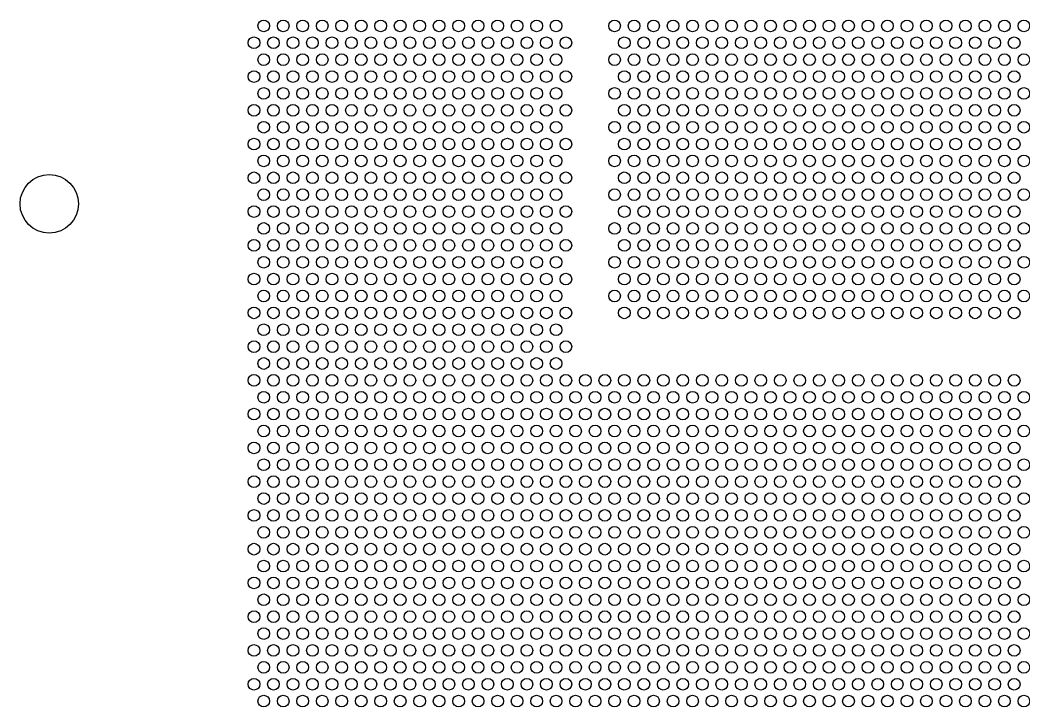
# Model space of a CAD drawing. Header units: inches. Extents: x 37 to 140, y 32 to 103.
# Drawn here: x 36.8 to 88.3, y 31.6 to 66.9 of the extents above; entities that cross this region are included whole.
import ezdxf

# ---------------------------------------------------------------- set-up
doc = ezdxf.new("R2010")
doc.units = ezdxf.units.IN
doc.header["$MEASUREMENT"] = 0

msp = doc.modelspace()

# ---------------------------------------------------------------- linework, layer by layer
for centre, radius in [((49.322, 66.573), 0.3), ((50.322, 66.573), 0.3), ((51.322, 66.573), 0.3), ((52.322, 66.573), 0.3), ((53.322, 66.573), 0.3), ((54.322, 66.573), 0.3), ((55.322, 66.573), 0.3), ((56.322, 66.573), 0.3), ((57.322, 66.573), 0.3), ((58.322, 66.573), 0.3), ((59.322, 66.573), 0.3), ((60.322, 66.573), 0.3), ((61.322, 66.573), 0.3), ((62.322, 66.573), 0.3), ((63.322, 66.573), 0.3), ((64.322, 66.573), 0.3), ((67.322, 66.573), 0.3), ((68.322, 66.573), 0.3), ((69.322, 66.573), 0.3), ((70.322, 66.573), 0.3), ((71.322, 66.573), 0.3), ((72.322, 66.573), 0.3), ((73.322, 66.573), 0.3), ((74.322, 66.573), 0.3), ((75.322, 66.573), 0.3), ((76.322, 66.573), 0.3), ((77.322, 66.573), 0.3), ((78.322, 66.573), 0.3), ((79.322, 66.573), 0.3), ((80.322, 66.573), 0.3), ((81.322, 66.573), 0.3), ((82.322, 66.573), 0.3), ((83.322, 66.573), 0.3), ((84.322, 66.573), 0.3), ((85.322, 66.573), 0.3), ((86.322, 66.573), 0.3), ((87.322, 66.573), 0.3), ((88.322, 66.573), 0.3), ((48.822, 65.707), 0.3), ((49.822, 65.707), 0.3), ((50.822, 65.707), 0.3), ((51.822, 65.707), 0.3), ((52.822, 65.707), 0.3), ((53.822, 65.707), 0.3), ((54.822, 65.707), 0.3), ((55.822, 65.707), 0.3), ((56.822, 65.707), 0.3), ((57.822, 65.707), 0.3), ((58.822, 65.707), 0.3), ((59.822, 65.707), 0.3), ((60.822, 65.707), 0.3), ((61.822, 65.707), 0.3), ((62.822, 65.707), 0.3), ((63.822, 65.707), 0.3), ((64.822, 65.707), 0.3), ((67.822, 65.707), 0.3), ((68.822, 65.707), 0.3), ((69.822, 65.707), 0.3), ((70.822, 65.707), 0.3), ((71.822, 65.707), 0.3), ((72.822, 65.707), 0.3), ((73.822, 65.707), 0.3), ((74.822, 65.707), 0.3), ((75.822, 65.707), 0.3), ((76.822, 65.707), 0.3), ((77.822, 65.707), 0.3), ((78.822, 65.707), 0.3), ((79.822, 65.707), 0.3), ((80.822, 65.707), 0.3), ((81.822, 65.707), 0.3), ((82.822, 65.707), 0.3), ((83.822, 65.707), 0.3), ((84.822, 65.707), 0.3), ((85.822, 65.707), 0.3), ((86.822, 65.707), 0.3), ((87.822, 65.707), 0.3), ((49.322, 64.84), 0.3), ((50.322, 64.84), 0.3), ((51.322, 64.84), 0.3), ((52.322, 64.84), 0.3), ((53.322, 64.84), 0.3), ((54.322, 64.84), 0.3), ((55.322, 64.84), 0.3), ((56.322, 64.84), 0.3), ((57.322, 64.84), 0.3), ((58.322, 64.84), 0.3), ((59.322, 64.84), 0.3), ((60.322, 64.84), 0.3), ((61.322, 64.84), 0.3), ((62.322, 64.84), 0.3), ((63.322, 64.84), 0.3), ((64.322, 64.84), 0.3), ((67.322, 64.84), 0.3), ((68.322, 64.84), 0.3), ((69.322, 64.84), 0.3), ((70.322, 64.84), 0.3), ((71.322, 64.84), 0.3), ((72.322, 64.84), 0.3), ((73.322, 64.84), 0.3), ((74.322, 64.84), 0.3), ((75.322, 64.84), 0.3), ((76.322, 64.84), 0.3), ((77.322, 64.84), 0.3), ((78.322, 64.84), 0.3), ((79.322, 64.84), 0.3), ((80.322, 64.84), 0.3), ((81.322, 64.84), 0.3), ((82.322, 64.84), 0.3), ((83.322, 64.84), 0.3), ((84.322, 64.84), 0.3), ((85.322, 64.84), 0.3), ((86.322, 64.84), 0.3), ((87.322, 64.84), 0.3), ((88.322, 64.84), 0.3), ((48.822, 63.974), 0.3), ((49.822, 63.974), 0.3), ((50.822, 63.974), 0.3), ((51.822, 63.974), 0.3), ((52.822, 63.974), 0.3), ((53.822, 63.974), 0.3), ((54.822, 63.974), 0.3), ((55.822, 63.974), 0.3), ((56.822, 63.974), 0.3), ((57.822, 63.974), 0.3), ((58.822, 63.974), 0.3), ((59.822, 63.974), 0.3), ((60.822, 63.974), 0.3), ((61.822, 63.974), 0.3), ((62.822, 63.974), 0.3), ((63.822, 63.974), 0.3), ((64.822, 63.974), 0.3), ((67.822, 63.974), 0.3), ((68.822, 63.974), 0.3), ((69.822, 63.974), 0.3), ((70.822, 63.974), 0.3), ((71.822, 63.974), 0.3), ((72.822, 63.974), 0.3), ((73.822, 63.974), 0.3), ((74.822, 63.974), 0.3), ((75.822, 63.974), 0.3), ((76.822, 63.974), 0.3), ((77.822, 63.974), 0.3), ((78.822, 63.974), 0.3), ((79.822, 63.974), 0.3), ((80.822, 63.974), 0.3), ((81.822, 63.974), 0.3), ((82.822, 63.974), 0.3), ((83.822, 63.974), 0.3), ((84.822, 63.974), 0.3), ((85.822, 63.974), 0.3), ((86.822, 63.974), 0.3), ((87.822, 63.974), 0.3), ((49.322, 63.107), 0.3), ((50.322, 63.107), 0.3), ((51.322, 63.107), 0.3), ((52.322, 63.107), 0.3), ((53.322, 63.107), 0.3), ((54.322, 63.107), 0.3), ((55.322, 63.107), 0.3), ((56.322, 63.107), 0.3), ((57.322, 63.107), 0.3), ((58.322, 63.107), 0.3), ((59.322, 63.107), 0.3), ((60.322, 63.107), 0.3), ((61.322, 63.107), 0.3), ((62.322, 63.107), 0.3), ((63.322, 63.107), 0.3), ((64.322, 63.107), 0.3), ((67.322, 63.107), 0.3), ((68.322, 63.107), 0.3), ((69.322, 63.107), 0.3), ((70.322, 63.107), 0.3), ((71.322, 63.107), 0.3), ((72.322, 63.107), 0.3), ((73.322, 63.107), 0.3), ((74.322, 63.107), 0.3), ((75.322, 63.107), 0.3), ((76.322, 63.107), 0.3), ((77.322, 63.107), 0.3), ((78.322, 63.107), 0.3), ((79.322, 63.107), 0.3), ((80.322, 63.107), 0.3), ((81.322, 63.107), 0.3), ((82.322, 63.107), 0.3), ((83.322, 63.107), 0.3), ((84.322, 63.107), 0.3), ((85.322, 63.107), 0.3), ((86.322, 63.107), 0.3), ((87.322, 63.107), 0.3), ((88.322, 63.107), 0.3), ((48.822, 62.24), 0.3), ((49.822, 62.24), 0.3), ((50.822, 62.24), 0.3), ((51.822, 62.24), 0.3), ((52.822, 62.24), 0.3), ((53.822, 62.24), 0.3), ((54.822, 62.24), 0.3), ((55.822, 62.24), 0.3), ((56.822, 62.24), 0.3), ((57.822, 62.24), 0.3), ((58.822, 62.24), 0.3), ((59.822, 62.24), 0.3), ((60.822, 62.24), 0.3), ((61.822, 62.24), 0.3), ((62.822, 62.24), 0.3), ((63.822, 62.24), 0.3), ((64.822, 62.24), 0.3), ((67.822, 62.24), 0.3), ((68.822, 62.24), 0.3), ((69.822, 62.24), 0.3), ((70.822, 62.24), 0.3), ((71.822, 62.24), 0.3), ((72.822, 62.24), 0.3), ((73.822, 62.24), 0.3), ((74.822, 62.24), 0.3), ((75.822, 62.24), 0.3), ((76.822, 62.24), 0.3), ((77.822, 62.24), 0.3), ((78.822, 62.24), 0.3), ((79.822, 62.24), 0.3), ((80.822, 62.24), 0.3), ((81.822, 62.24), 0.3), ((82.822, 62.24), 0.3), ((83.822, 62.24), 0.3), ((84.822, 62.24), 0.3), ((85.822, 62.24), 0.3), ((86.822, 62.24), 0.3), ((87.822, 62.24), 0.3), ((49.322, 61.374), 0.3), ((50.322, 61.374), 0.3), ((51.322, 61.374), 0.3), ((52.322, 61.374), 0.3), ((53.322, 61.374), 0.3), ((54.322, 61.374), 0.3), ((55.322, 61.374), 0.3), ((56.322, 61.374), 0.3), ((57.322, 61.374), 0.3), ((58.322, 61.374), 0.3), ((59.322, 61.374), 0.3), ((60.322, 61.374), 0.3), ((61.322, 61.374), 0.3), ((62.322, 61.374), 0.3), ((63.322, 61.374), 0.3), ((64.322, 61.374), 0.3), ((67.322, 61.374), 0.3), ((68.322, 61.374), 0.3), ((69.322, 61.374), 0.3), ((70.322, 61.374), 0.3), ((71.322, 61.374), 0.3), ((72.322, 61.374), 0.3), ((73.322, 61.374), 0.3), ((74.322, 61.374), 0.3), ((75.322, 61.374), 0.3), ((76.322, 61.374), 0.3), ((77.322, 61.374), 0.3), ((78.322, 61.374), 0.3), ((79.322, 61.374), 0.3), ((80.322, 61.374), 0.3), ((81.322, 61.374), 0.3), ((82.322, 61.374), 0.3), ((83.322, 61.374), 0.3), ((84.322, 61.374), 0.3), ((85.322, 61.374), 0.3), ((86.322, 61.374), 0.3), ((87.322, 61.374), 0.3), ((88.322, 61.374), 0.3), ((48.822, 60.507), 0.3), ((49.822, 60.507), 0.3), ((50.822, 60.507), 0.3), ((51.822, 60.507), 0.3), ((52.822, 60.507), 0.3), ((53.822, 60.507), 0.3), ((54.822, 60.507), 0.3), ((55.822, 60.507), 0.3), ((56.822, 60.507), 0.3), ((57.822, 60.507), 0.3), ((58.822, 60.507), 0.3), ((59.822, 60.507), 0.3), ((60.822, 60.507), 0.3), ((61.822, 60.507), 0.3), ((62.822, 60.507), 0.3), ((63.822, 60.507), 0.3), ((64.822, 60.507), 0.3), ((67.822, 60.507), 0.3), ((68.822, 60.507), 0.3), ((69.822, 60.507), 0.3), ((70.822, 60.507), 0.3), ((71.822, 60.507), 0.3), ((72.822, 60.507), 0.3), ((73.822, 60.507), 0.3), ((74.822, 60.507), 0.3), ((75.822, 60.507), 0.3), ((76.822, 60.507), 0.3), ((77.822, 60.507), 0.3), ((78.822, 60.507), 0.3), ((79.822, 60.507), 0.3), ((80.822, 60.507), 0.3), ((81.822, 60.507), 0.3), ((82.822, 60.507), 0.3), ((83.822, 60.507), 0.3), ((84.822, 60.507), 0.3), ((85.822, 60.507), 0.3), ((86.822, 60.507), 0.3), ((87.822, 60.507), 0.3), ((49.322, 59.641), 0.3), ((50.322, 59.641), 0.3), ((51.322, 59.641), 0.3), ((52.322, 59.641), 0.3), ((53.322, 59.641), 0.3), ((54.322, 59.641), 0.3), ((55.322, 59.641), 0.3), ((56.322, 59.641), 0.3), ((57.322, 59.641), 0.3), ((58.322, 59.641), 0.3), ((59.322, 59.641), 0.3), ((60.322, 59.641), 0.3), ((61.322, 59.641), 0.3), ((62.322, 59.641), 0.3), ((63.322, 59.641), 0.3), ((64.322, 59.641), 0.3), ((67.322, 59.641), 0.3), ((68.322, 59.641), 0.3), ((69.322, 59.641), 0.3), ((70.322, 59.641), 0.3), ((71.322, 59.641), 0.3), ((72.322, 59.641), 0.3), ((73.322, 59.641), 0.3), ((74.322, 59.641), 0.3), ((75.322, 59.641), 0.3), ((76.322, 59.641), 0.3), ((77.322, 59.641), 0.3), ((78.322, 59.641), 0.3), ((79.322, 59.641), 0.3), ((80.322, 59.641), 0.3), ((81.322, 59.641), 0.3), ((82.322, 59.641), 0.3), ((83.322, 59.641), 0.3), ((84.322, 59.641), 0.3), ((85.322, 59.641), 0.3), ((86.322, 59.641), 0.3), ((87.322, 59.641), 0.3), ((88.322, 59.641), 0.3), ((38.322, 57.44), 1.5), ((48.822, 58.774), 0.3), ((49.822, 58.774), 0.3), ((50.822, 58.774), 0.3), ((51.822, 58.774), 0.3), ((52.822, 58.774), 0.3), ((53.822, 58.774), 0.3), ((54.822, 58.774), 0.3), ((55.822, 58.774), 0.3), ((56.822, 58.774), 0.3), ((57.822, 58.774), 0.3), ((58.822, 58.774), 0.3), ((59.822, 58.774), 0.3), ((60.822, 58.774), 0.3), ((61.822, 58.774), 0.3), ((62.822, 58.774), 0.3), ((63.822, 58.774), 0.3), ((64.822, 58.774), 0.3), ((67.822, 58.774), 0.3), ((68.822, 58.774), 0.3), ((69.822, 58.774), 0.3), ((70.822, 58.774), 0.3), ((71.822, 58.774), 0.3), ((72.822, 58.774), 0.3), ((73.822, 58.774), 0.3), ((74.822, 58.774), 0.3), ((75.822, 58.774), 0.3), ((76.822, 58.774), 0.3), ((77.822, 58.774), 0.3), ((78.822, 58.774), 0.3), ((79.822, 58.774), 0.3), ((80.822, 58.774), 0.3), ((81.822, 58.774), 0.3), ((82.822, 58.774), 0.3), ((83.822, 58.774), 0.3), ((84.822, 58.774), 0.3), ((85.822, 58.774), 0.3), ((86.822, 58.774), 0.3), ((87.822, 58.774), 0.3), ((49.322, 57.907), 0.3), ((50.322, 57.907), 0.3), ((51.322, 57.907), 0.3), ((52.322, 57.907), 0.3), ((53.322, 57.907), 0.3), ((54.322, 57.907), 0.3), ((55.322, 57.907), 0.3), ((56.322, 57.907), 0.3), ((57.322, 57.907), 0.3), ((58.322, 57.907), 0.3), ((59.322, 57.907), 0.3), ((60.322, 57.907), 0.3), ((61.322, 57.907), 0.3), ((62.322, 57.907), 0.3), ((63.322, 57.907), 0.3), ((64.322, 57.907), 0.3), ((67.322, 57.907), 0.3), ((68.322, 57.907), 0.3), ((69.322, 57.907), 0.3), ((70.322, 57.907), 0.3), ((71.322, 57.907), 0.3), ((72.322, 57.907), 0.3), ((73.322, 57.907), 0.3), ((74.322, 57.907), 0.3), ((75.322, 57.907), 0.3), ((76.322, 57.907), 0.3), ((77.322, 57.907), 0.3), ((78.322, 57.907), 0.3), ((79.322, 57.907), 0.3), ((80.322, 57.907), 0.3), ((81.322, 57.907), 0.3), ((82.322, 57.907), 0.3), ((83.322, 57.907), 0.3), ((84.322, 57.907), 0.3), ((85.322, 57.907), 0.3), ((86.322, 57.907), 0.3), ((87.322, 57.907), 0.3), ((88.322, 57.907), 0.3), ((48.822, 57.041), 0.3), ((49.822, 57.041), 0.3), ((50.822, 57.041), 0.3), ((51.822, 57.041), 0.3), ((52.822, 57.041), 0.3), ((53.822, 57.041), 0.3), ((54.822, 57.041), 0.3), ((55.822, 57.041), 0.3), ((56.822, 57.041), 0.3), ((57.822, 57.041), 0.3), ((58.822, 57.041), 0.3), ((59.822, 57.041), 0.3), ((60.822, 57.041), 0.3), ((61.822, 57.041), 0.3), ((62.822, 57.041), 0.3), ((63.822, 57.041), 0.3), ((64.822, 57.041), 0.3), ((67.822, 57.041), 0.3), ((68.822, 57.041), 0.3), ((69.822, 57.041), 0.3), ((70.822, 57.041), 0.3), ((71.822, 57.041), 0.3), ((72.822, 57.041), 0.3), ((73.822, 57.041), 0.3), ((74.822, 57.041), 0.3), ((75.822, 57.041), 0.3), ((76.822, 57.041), 0.3), ((77.822, 57.041), 0.3), ((78.822, 57.041), 0.3), ((79.822, 57.041), 0.3), ((80.822, 57.041), 0.3), ((81.822, 57.041), 0.3), ((82.822, 57.041), 0.3), ((83.822, 57.041), 0.3), ((84.822, 57.041), 0.3), ((85.822, 57.041), 0.3), ((86.822, 57.041), 0.3), ((87.822, 57.041), 0.3), ((49.322, 56.174), 0.3), ((50.322, 56.174), 0.3), ((51.322, 56.174), 0.3), ((52.322, 56.174), 0.3), ((53.322, 56.174), 0.3), ((54.322, 56.174), 0.3), ((55.322, 56.174), 0.3), ((56.322, 56.174), 0.3), ((57.322, 56.174), 0.3), ((58.322, 56.174), 0.3), ((59.322, 56.174), 0.3), ((60.322, 56.174), 0.3), ((61.322, 56.174), 0.3), ((62.322, 56.174), 0.3), ((63.322, 56.174), 0.3), ((64.322, 56.174), 0.3), ((67.322, 56.174), 0.3), ((68.322, 56.174), 0.3), ((69.322, 56.174), 0.3), ((70.322, 56.174), 0.3), ((71.322, 56.174), 0.3), ((72.322, 56.174), 0.3), ((73.322, 56.174), 0.3), ((74.322, 56.174), 0.3), ((75.322, 56.174), 0.3), ((76.322, 56.174), 0.3), ((77.322, 56.174), 0.3), ((78.322, 56.174), 0.3), ((79.322, 56.174), 0.3), ((80.322, 56.174), 0.3), ((81.322, 56.174), 0.3), ((82.322, 56.174), 0.3), ((83.322, 56.174), 0.3), ((84.322, 56.174), 0.3), ((85.322, 56.174), 0.3), ((86.322, 56.174), 0.3), ((87.322, 56.174), 0.3), ((88.322, 56.174), 0.3), ((48.822, 55.308), 0.3), ((49.822, 55.308), 0.3), ((50.822, 55.308), 0.3), ((51.822, 55.308), 0.3), ((52.822, 55.308), 0.3), ((53.822, 55.308), 0.3), ((54.822, 55.308), 0.3), ((55.822, 55.308), 0.3), ((56.822, 55.308), 0.3), ((57.822, 55.308), 0.3), ((58.822, 55.308), 0.3), ((59.822, 55.308), 0.3), ((60.822, 55.308), 0.3), ((61.822, 55.308), 0.3), ((62.822, 55.308), 0.3), ((63.822, 55.308), 0.3), ((64.822, 55.308), 0.3), ((67.822, 55.308), 0.3), ((68.822, 55.308), 0.3), ((69.822, 55.308), 0.3), ((70.822, 55.308), 0.3), ((71.822, 55.308), 0.3), ((72.822, 55.308), 0.3), ((73.822, 55.308), 0.3), ((74.822, 55.308), 0.3), ((75.822, 55.308), 0.3), ((76.822, 55.308), 0.3), ((77.822, 55.308), 0.3), ((78.822, 55.308), 0.3), ((79.822, 55.308), 0.3), ((80.822, 55.308), 0.3), ((81.822, 55.308), 0.3), ((82.822, 55.308), 0.3), ((83.822, 55.308), 0.3), ((84.822, 55.308), 0.3), ((85.822, 55.308), 0.3), ((86.822, 55.308), 0.3), ((87.822, 55.308), 0.3), ((49.322, 54.441), 0.3), ((50.322, 54.441), 0.3), ((51.322, 54.441), 0.3), ((52.322, 54.441), 0.3), ((53.322, 54.441), 0.3), ((54.322, 54.441), 0.3), ((55.322, 54.441), 0.3), ((56.322, 54.441), 0.3), ((57.322, 54.441), 0.3), ((58.322, 54.441), 0.3), ((59.322, 54.441), 0.3), ((60.322, 54.441), 0.3), ((61.322, 54.441), 0.3), ((62.322, 54.441), 0.3), ((63.322, 54.441), 0.3), ((64.322, 54.441), 0.3), ((67.322, 54.441), 0.3), ((68.322, 54.441), 0.3), ((69.322, 54.441), 0.3), ((70.322, 54.441), 0.3), ((71.322, 54.441), 0.3), ((72.322, 54.441), 0.3), ((73.322, 54.441), 0.3), ((74.322, 54.441), 0.3), ((75.322, 54.441), 0.3), ((76.322, 54.441), 0.3), ((77.322, 54.441), 0.3), ((78.322, 54.441), 0.3), ((79.322, 54.441), 0.3), ((80.322, 54.441), 0.3), ((81.322, 54.441), 0.3), ((82.322, 54.441), 0.3), ((83.322, 54.441), 0.3), ((84.322, 54.441), 0.3), ((85.322, 54.441), 0.3), ((86.322, 54.441), 0.3), ((87.322, 54.441), 0.3), ((88.322, 54.441), 0.3), ((48.822, 53.574), 0.3), ((49.822, 53.574), 0.3), ((50.822, 53.574), 0.3), ((51.822, 53.574), 0.3), ((52.822, 53.574), 0.3), ((53.822, 53.574), 0.3), ((54.822, 53.574), 0.3), ((55.822, 53.574), 0.3), ((56.822, 53.574), 0.3), ((57.822, 53.574), 0.3), ((58.822, 53.574), 0.3), ((59.822, 53.574), 0.3), ((60.822, 53.574), 0.3), ((61.822, 53.574), 0.3), ((62.822, 53.574), 0.3), ((63.822, 53.574), 0.3), ((64.822, 53.574), 0.3), ((67.822, 53.574), 0.3), ((68.822, 53.574), 0.3), ((69.822, 53.574), 0.3), ((70.822, 53.574), 0.3), ((71.822, 53.574), 0.3), ((72.822, 53.574), 0.3), ((73.822, 53.574), 0.3), ((74.822, 53.574), 0.3), ((75.822, 53.574), 0.3), ((76.822, 53.574), 0.3), ((77.822, 53.574), 0.3), ((78.822, 53.574), 0.3), ((79.822, 53.574), 0.3), ((80.822, 53.574), 0.3), ((81.822, 53.574), 0.3), ((82.822, 53.574), 0.3), ((83.822, 53.574), 0.3), ((84.822, 53.574), 0.3), ((85.822, 53.574), 0.3), ((86.822, 53.574), 0.3), ((87.822, 53.574), 0.3), ((49.322, 52.708), 0.3), ((50.322, 52.708), 0.3), ((51.322, 52.708), 0.3), ((52.322, 52.708), 0.3), ((53.322, 52.708), 0.3), ((54.322, 52.708), 0.3), ((55.322, 52.708), 0.3), ((56.322, 52.708), 0.3), ((57.322, 52.708), 0.3), ((58.322, 52.708), 0.3), ((59.322, 52.708), 0.3), ((60.322, 52.708), 0.3), ((61.322, 52.708), 0.3), ((62.322, 52.708), 0.3), ((63.322, 52.708), 0.3), ((64.322, 52.708), 0.3), ((67.322, 52.708), 0.3), ((68.322, 52.708), 0.3), ((69.322, 52.708), 0.3), ((70.322, 52.708), 0.3), ((71.322, 52.708), 0.3), ((72.322, 52.708), 0.3), ((73.322, 52.708), 0.3), ((74.322, 52.708), 0.3), ((75.322, 52.708), 0.3), ((76.322, 52.708), 0.3), ((77.322, 52.708), 0.3), ((78.322, 52.708), 0.3), ((79.322, 52.708), 0.3), ((80.322, 52.708), 0.3), ((81.322, 52.708), 0.3), ((82.322, 52.708), 0.3), ((83.322, 52.708), 0.3), ((84.322, 52.708), 0.3), ((85.322, 52.708), 0.3), ((86.322, 52.708), 0.3), ((87.322, 52.708), 0.3), ((88.322, 52.708), 0.3), ((48.822, 51.841), 0.3), ((49.822, 51.841), 0.3), ((50.822, 51.841), 0.3), ((51.822, 51.841), 0.3), ((52.822, 51.841), 0.3), ((53.822, 51.841), 0.3), ((54.822, 51.841), 0.3), ((55.822, 51.841), 0.3), ((56.822, 51.841), 0.3), ((57.822, 51.841), 0.3), ((58.822, 51.841), 0.3), ((59.822, 51.841), 0.3), ((60.822, 51.841), 0.3), ((61.822, 51.841), 0.3), ((62.822, 51.841), 0.3), ((63.822, 51.841), 0.3), ((64.822, 51.841), 0.3), ((67.822, 51.841), 0.3), ((68.822, 51.841), 0.3), ((69.822, 51.841), 0.3), ((70.822, 51.841), 0.3), ((71.822, 51.841), 0.3), ((72.822, 51.841), 0.3), ((73.822, 51.841), 0.3), ((74.822, 51.841), 0.3), ((75.822, 51.841), 0.3), ((76.822, 51.841), 0.3), ((77.822, 51.841), 0.3), ((78.822, 51.841), 0.3), ((79.822, 51.841), 0.3), ((80.822, 51.841), 0.3), ((81.822, 51.841), 0.3), ((82.822, 51.841), 0.3), ((83.822, 51.841), 0.3), ((84.822, 51.841), 0.3), ((85.822, 51.841), 0.3), ((86.822, 51.841), 0.3), ((87.822, 51.841), 0.3), ((49.322, 50.975), 0.3), ((50.322, 50.975), 0.3), ((51.322, 50.975), 0.3), ((52.322, 50.975), 0.3), ((53.322, 50.975), 0.3), ((54.322, 50.975), 0.3), ((55.322, 50.975), 0.3), ((56.322, 50.975), 0.3), ((57.322, 50.975), 0.3), ((58.322, 50.975), 0.3), ((59.322, 50.975), 0.3), ((60.322, 50.975), 0.3), ((61.322, 50.975), 0.3), ((62.322, 50.975), 0.3), ((63.322, 50.975), 0.3), ((64.322, 50.975), 0.3), ((48.822, 50.108), 0.3), ((49.822, 50.108), 0.3), ((50.822, 50.108), 0.3), ((51.822, 50.108), 0.3), ((52.822, 50.108), 0.3), ((53.822, 50.108), 0.3), ((54.822, 50.108), 0.3), ((55.822, 50.108), 0.3), ((56.822, 50.108), 0.3), ((57.822, 50.108), 0.3), ((58.822, 50.108), 0.3), ((59.822, 50.108), 0.3), ((60.822, 50.108), 0.3), ((61.822, 50.108), 0.3), ((62.822, 50.108), 0.3), ((63.822, 50.108), 0.3), ((64.822, 50.108), 0.3), ((49.322, 49.241), 0.3), ((50.322, 49.241), 0.3), ((51.322, 49.241), 0.3), ((52.322, 49.241), 0.3), ((53.322, 49.241), 0.3), ((54.322, 49.241), 0.3), ((55.322, 49.241), 0.3), ((56.322, 49.241), 0.3), ((57.322, 49.241), 0.3), ((58.322, 49.241), 0.3), ((59.322, 49.241), 0.3), ((60.322, 49.241), 0.3), ((61.322, 49.241), 0.3), ((62.322, 49.241), 0.3), ((63.322, 49.241), 0.3), ((64.322, 49.241), 0.3), ((48.822, 48.375), 0.3), ((49.822, 48.375), 0.3), ((50.822, 48.375), 0.3), ((51.822, 48.375), 0.3), ((52.822, 48.375), 0.3), ((53.822, 48.375), 0.3), ((54.822, 48.375), 0.3), ((55.822, 48.375), 0.3), ((56.822, 48.375), 0.3), ((57.822, 48.375), 0.3), ((58.822, 48.375), 0.3), ((59.822, 48.375), 0.3), ((60.822, 48.375), 0.3), ((61.822, 48.375), 0.3), ((62.822, 48.375), 0.3), ((63.822, 48.375), 0.3), ((64.822, 48.375), 0.3), ((65.822, 48.375), 0.3), ((66.822, 48.375), 0.3), ((67.822, 48.375), 0.3), ((68.822, 48.375), 0.3), ((69.822, 48.375), 0.3), ((70.822, 48.375), 0.3), ((71.822, 48.375), 0.3), ((72.822, 48.375), 0.3), ((73.822, 48.375), 0.3), ((74.822, 48.375), 0.3), ((75.822, 48.375), 0.3), ((76.822, 48.375), 0.3), ((77.822, 48.375), 0.3), ((78.822, 48.375), 0.3), ((79.822, 48.375), 0.3), ((80.822, 48.375), 0.3), ((81.822, 48.375), 0.3), ((82.822, 48.375), 0.3), ((83.822, 48.375), 0.3), ((84.822, 48.375), 0.3), ((85.822, 48.375), 0.3), ((86.822, 48.375), 0.3), ((87.822, 48.375), 0.3), ((49.322, 47.508), 0.3), ((50.322, 47.508), 0.3), ((51.322, 47.508), 0.3), ((52.322, 47.508), 0.3), ((53.322, 47.508), 0.3), ((54.322, 47.508), 0.3), ((55.322, 47.508), 0.3), ((56.322, 47.508), 0.3), ((57.322, 47.508), 0.3), ((58.322, 47.508), 0.3), ((59.322, 47.508), 0.3), ((60.322, 47.508), 0.3), ((61.322, 47.508), 0.3), ((62.322, 47.508), 0.3), ((63.322, 47.508), 0.3), ((64.322, 47.508), 0.3), ((65.322, 47.508), 0.3), ((66.322, 47.508), 0.3), ((67.322, 47.508), 0.3), ((68.322, 47.508), 0.3), ((69.322, 47.508), 0.3), ((70.322, 47.508), 0.3), ((71.322, 47.508), 0.3), ((72.322, 47.508), 0.3), ((73.322, 47.508), 0.3), ((74.322, 47.508), 0.3), ((75.322, 47.508), 0.3), ((76.322, 47.508), 0.3), ((77.322, 47.508), 0.3), ((78.322, 47.508), 0.3), ((79.322, 47.508), 0.3), ((80.322, 47.508), 0.3), ((81.322, 47.508), 0.3), ((82.322, 47.508), 0.3), ((83.322, 47.508), 0.3), ((84.322, 47.508), 0.3), ((85.322, 47.508), 0.3), ((86.322, 47.508), 0.3), ((87.322, 47.508), 0.3), ((88.322, 47.508), 0.3), ((48.822, 46.642), 0.3), ((49.822, 46.642), 0.3), ((50.822, 46.642), 0.3), ((51.822, 46.642), 0.3), ((52.822, 46.642), 0.3), ((53.822, 46.642), 0.3), ((54.822, 46.642), 0.3), ((55.822, 46.642), 0.3), ((56.822, 46.642), 0.3), ((57.822, 46.642), 0.3), ((58.822, 46.642), 0.3), ((59.822, 46.642), 0.3), ((60.822, 46.642), 0.3), ((61.822, 46.642), 0.3), ((62.822, 46.642), 0.3), ((63.822, 46.642), 0.3), ((64.822, 46.642), 0.3), ((65.822, 46.642), 0.3), ((66.822, 46.642), 0.3), ((67.822, 46.642), 0.3), ((68.822, 46.642), 0.3), ((69.822, 46.642), 0.3), ((70.822, 46.642), 0.3), ((71.822, 46.642), 0.3), ((72.822, 46.642), 0.3), ((73.822, 46.642), 0.3), ((74.822, 46.642), 0.3), ((75.822, 46.642), 0.3), ((76.822, 46.642), 0.3), ((77.822, 46.642), 0.3), ((78.822, 46.642), 0.3), ((79.822, 46.642), 0.3), ((80.822, 46.642), 0.3), ((81.822, 46.642), 0.3), ((82.822, 46.642), 0.3), ((83.822, 46.642), 0.3), ((84.822, 46.642), 0.3), ((85.822, 46.642), 0.3), ((86.822, 46.642), 0.3), ((87.822, 46.642), 0.3), ((49.322, 45.775), 0.3), ((50.322, 45.775), 0.3), ((51.322, 45.775), 0.3), ((52.322, 45.775), 0.3), ((53.322, 45.775), 0.3), ((54.322, 45.775), 0.3), ((55.322, 45.775), 0.3), ((56.322, 45.775), 0.3), ((57.322, 45.775), 0.3), ((58.322, 45.775), 0.3), ((59.322, 45.775), 0.3), ((60.322, 45.775), 0.3), ((61.322, 45.775), 0.3), ((62.322, 45.775), 0.3), ((63.322, 45.775), 0.3), ((64.322, 45.775), 0.3), ((65.322, 45.775), 0.3), ((66.322, 45.775), 0.3), ((67.322, 45.775), 0.3), ((68.322, 45.775), 0.3), ((69.322, 45.775), 0.3), ((70.322, 45.775), 0.3), ((71.322, 45.775), 0.3), ((72.322, 45.775), 0.3), ((73.322, 45.775), 0.3), ((74.322, 45.775), 0.3), ((75.322, 45.775), 0.3), ((76.322, 45.775), 0.3), ((77.322, 45.775), 0.3), ((78.322, 45.775), 0.3), ((79.322, 45.775), 0.3), ((80.322, 45.775), 0.3), ((81.322, 45.775), 0.3), ((82.322, 45.775), 0.3), ((83.322, 45.775), 0.3), ((84.322, 45.775), 0.3), ((85.322, 45.775), 0.3), ((86.322, 45.775), 0.3), ((87.322, 45.775), 0.3), ((88.322, 45.775), 0.3), ((48.822, 44.908), 0.3), ((49.822, 44.908), 0.3), ((50.822, 44.908), 0.3), ((51.822, 44.908), 0.3), ((52.822, 44.908), 0.3), ((53.822, 44.908), 0.3), ((54.822, 44.908), 0.3), ((55.822, 44.908), 0.3), ((56.822, 44.908), 0.3), ((57.822, 44.908), 0.3), ((58.822, 44.908), 0.3), ((59.822, 44.908), 0.3), ((60.822, 44.908), 0.3), ((61.822, 44.908), 0.3), ((62.822, 44.908), 0.3), ((63.822, 44.908), 0.3), ((64.822, 44.908), 0.3), ((65.822, 44.908), 0.3), ((66.822, 44.908), 0.3), ((67.822, 44.908), 0.3), ((68.822, 44.908), 0.3), ((69.822, 44.908), 0.3), ((70.822, 44.908), 0.3), ((71.822, 44.908), 0.3), ((72.822, 44.908), 0.3), ((73.822, 44.908), 0.3), ((74.822, 44.908), 0.3), ((75.822, 44.908), 0.3), ((76.822, 44.908), 0.3), ((77.822, 44.908), 0.3), ((78.822, 44.908), 0.3), ((79.822, 44.908), 0.3), ((80.822, 44.908), 0.3), ((81.822, 44.908), 0.3), ((82.822, 44.908), 0.3), ((83.822, 44.908), 0.3), ((84.822, 44.908), 0.3), ((85.822, 44.908), 0.3), ((86.822, 44.908), 0.3), ((87.822, 44.908), 0.3), ((49.322, 44.042), 0.3), ((50.322, 44.042), 0.3), ((51.322, 44.042), 0.3), ((52.322, 44.042), 0.3), ((53.322, 44.042), 0.3), ((54.322, 44.042), 0.3), ((55.322, 44.042), 0.3), ((56.322, 44.042), 0.3), ((57.322, 44.042), 0.3), ((58.322, 44.042), 0.3), ((59.322, 44.042), 0.3), ((60.322, 44.042), 0.3), ((61.322, 44.042), 0.3), ((62.322, 44.042), 0.3), ((63.322, 44.042), 0.3), ((64.322, 44.042), 0.3), ((65.322, 44.042), 0.3), ((66.322, 44.042), 0.3), ((67.322, 44.042), 0.3), ((68.322, 44.042), 0.3), ((69.322, 44.042), 0.3), ((70.322, 44.042), 0.3), ((71.322, 44.042), 0.3), ((72.322, 44.042), 0.3), ((73.322, 44.042), 0.3), ((74.322, 44.042), 0.3), ((75.322, 44.042), 0.3), ((76.322, 44.042), 0.3), ((77.322, 44.042), 0.3), ((78.322, 44.042), 0.3), ((79.322, 44.042), 0.3), ((80.322, 44.042), 0.3), ((81.322, 44.042), 0.3), ((82.322, 44.042), 0.3), ((83.322, 44.042), 0.3), ((84.322, 44.042), 0.3), ((85.322, 44.042), 0.3), ((86.322, 44.042), 0.3), ((87.322, 44.042), 0.3), ((88.322, 44.042), 0.3), ((48.822, 43.175), 0.3), ((49.822, 43.175), 0.3), ((50.822, 43.175), 0.3), ((51.822, 43.175), 0.3), ((52.822, 43.175), 0.3), ((53.822, 43.175), 0.3), ((54.822, 43.175), 0.3), ((55.822, 43.175), 0.3), ((56.822, 43.175), 0.3), ((57.822, 43.175), 0.3), ((58.822, 43.175), 0.3), ((59.822, 43.175), 0.3), ((60.822, 43.175), 0.3), ((61.822, 43.175), 0.3), ((62.822, 43.175), 0.3), ((63.822, 43.175), 0.3), ((64.822, 43.175), 0.3), ((65.822, 43.175), 0.3), ((66.822, 43.175), 0.3), ((67.822, 43.175), 0.3), ((68.822, 43.175), 0.3), ((69.822, 43.175), 0.3), ((70.822, 43.175), 0.3), ((71.822, 43.175), 0.3), ((72.822, 43.175), 0.3), ((73.822, 43.175), 0.3), ((74.822, 43.175), 0.3), ((75.822, 43.175), 0.3), ((76.822, 43.175), 0.3), ((77.822, 43.175), 0.3), ((78.822, 43.175), 0.3), ((79.822, 43.175), 0.3), ((80.822, 43.175), 0.3), ((81.822, 43.175), 0.3), ((82.822, 43.175), 0.3), ((83.822, 43.175), 0.3), ((84.822, 43.175), 0.3), ((85.822, 43.175), 0.3), ((86.822, 43.175), 0.3), ((87.822, 43.175), 0.3), ((49.322, 42.309), 0.3), ((50.322, 42.309), 0.3), ((51.322, 42.309), 0.3), ((52.322, 42.309), 0.3), ((53.322, 42.309), 0.3), ((54.322, 42.309), 0.3), ((55.322, 42.309), 0.3), ((56.322, 42.309), 0.3), ((57.322, 42.309), 0.3), ((58.322, 42.309), 0.3), ((59.322, 42.309), 0.3), ((60.322, 42.309), 0.3), ((61.322, 42.309), 0.3), ((62.322, 42.309), 0.3), ((63.322, 42.309), 0.3), ((64.322, 42.309), 0.3), ((65.322, 42.309), 0.3), ((66.322, 42.309), 0.3), ((67.322, 42.309), 0.3), ((68.322, 42.309), 0.3), ((69.322, 42.309), 0.3), ((70.322, 42.309), 0.3), ((71.322, 42.309), 0.3), ((72.322, 42.309), 0.3), ((73.322, 42.309), 0.3), ((74.322, 42.309), 0.3), ((75.322, 42.309), 0.3), ((76.322, 42.309), 0.3), ((77.322, 42.309), 0.3), ((78.322, 42.309), 0.3), ((79.322, 42.309), 0.3), ((80.322, 42.309), 0.3), ((81.322, 42.309), 0.3), ((82.322, 42.309), 0.3), ((83.322, 42.309), 0.3), ((84.322, 42.309), 0.3), ((85.322, 42.309), 0.3), ((86.322, 42.309), 0.3), ((87.322, 42.309), 0.3), ((88.322, 42.309), 0.3), ((48.822, 41.442), 0.3), ((49.822, 41.442), 0.3), ((50.822, 41.442), 0.3), ((51.822, 41.442), 0.3), ((52.822, 41.442), 0.3), ((53.822, 41.442), 0.3), ((54.822, 41.442), 0.3), ((55.822, 41.442), 0.3), ((56.822, 41.442), 0.3), ((57.822, 41.442), 0.3), ((58.822, 41.442), 0.3), ((59.822, 41.442), 0.3), ((60.822, 41.442), 0.3), ((61.822, 41.442), 0.3), ((62.822, 41.442), 0.3), ((63.822, 41.442), 0.3), ((64.822, 41.442), 0.3), ((65.822, 41.442), 0.3), ((66.822, 41.442), 0.3), ((67.822, 41.442), 0.3), ((68.822, 41.442), 0.3), ((69.822, 41.442), 0.3), ((70.822, 41.442), 0.3), ((71.822, 41.442), 0.3), ((72.822, 41.442), 0.3), ((73.822, 41.442), 0.3), ((74.822, 41.442), 0.3), ((75.822, 41.442), 0.3), ((76.822, 41.442), 0.3), ((77.822, 41.442), 0.3), ((78.822, 41.442), 0.3), ((79.822, 41.442), 0.3), ((80.822, 41.442), 0.3), ((81.822, 41.442), 0.3), ((82.822, 41.442), 0.3), ((83.822, 41.442), 0.3), ((84.822, 41.442), 0.3), ((85.822, 41.442), 0.3), ((86.822, 41.442), 0.3), ((87.822, 41.442), 0.3), ((49.322, 40.575), 0.3), ((50.322, 40.575), 0.3), ((51.322, 40.575), 0.3), ((52.322, 40.575), 0.3), ((53.322, 40.575), 0.3), ((54.322, 40.575), 0.3), ((55.322, 40.575), 0.3), ((56.322, 40.575), 0.3), ((57.322, 40.575), 0.3), ((58.322, 40.575), 0.3), ((59.322, 40.575), 0.3), ((60.322, 40.575), 0.3), ((61.322, 40.575), 0.3), ((62.322, 40.575), 0.3), ((63.322, 40.575), 0.3), ((64.322, 40.575), 0.3), ((65.322, 40.575), 0.3), ((66.322, 40.575), 0.3), ((67.322, 40.575), 0.3), ((68.322, 40.575), 0.3), ((69.322, 40.575), 0.3), ((70.322, 40.575), 0.3), ((71.322, 40.575), 0.3), ((72.322, 40.575), 0.3), ((73.322, 40.575), 0.3), ((74.322, 40.575), 0.3), ((75.322, 40.575), 0.3), ((76.322, 40.575), 0.3), ((77.322, 40.575), 0.3), ((78.322, 40.575), 0.3), ((79.322, 40.575), 0.3), ((80.322, 40.575), 0.3), ((81.322, 40.575), 0.3), ((82.322, 40.575), 0.3), ((83.322, 40.575), 0.3), ((84.322, 40.575), 0.3), ((85.322, 40.575), 0.3), ((86.322, 40.575), 0.3), ((87.322, 40.575), 0.3), ((88.322, 40.575), 0.3), ((48.822, 39.709), 0.3), ((49.822, 39.709), 0.3), ((50.822, 39.709), 0.3), ((51.822, 39.709), 0.3), ((52.822, 39.709), 0.3), ((53.822, 39.709), 0.3), ((54.822, 39.709), 0.3), ((55.822, 39.709), 0.3), ((56.822, 39.709), 0.3), ((57.822, 39.709), 0.3), ((58.822, 39.709), 0.3), ((59.822, 39.709), 0.3), ((60.822, 39.709), 0.3), ((61.822, 39.709), 0.3), ((62.822, 39.709), 0.3), ((63.822, 39.709), 0.3), ((64.822, 39.709), 0.3), ((65.822, 39.709), 0.3), ((66.822, 39.709), 0.3), ((67.822, 39.709), 0.3), ((68.822, 39.709), 0.3), ((69.822, 39.709), 0.3), ((70.822, 39.709), 0.3), ((71.822, 39.709), 0.3), ((72.822, 39.709), 0.3), ((73.822, 39.709), 0.3), ((74.822, 39.709), 0.3), ((75.822, 39.709), 0.3), ((76.822, 39.709), 0.3), ((77.822, 39.709), 0.3), ((78.822, 39.709), 0.3), ((79.822, 39.709), 0.3), ((80.822, 39.709), 0.3), ((81.822, 39.709), 0.3), ((82.822, 39.709), 0.3), ((83.822, 39.709), 0.3), ((84.822, 39.709), 0.3), ((85.822, 39.709), 0.3), ((86.822, 39.709), 0.3), ((87.822, 39.709), 0.3), ((49.322, 38.842), 0.3), ((50.322, 38.842), 0.3), ((51.322, 38.842), 0.3), ((52.322, 38.842), 0.3), ((53.322, 38.842), 0.3), ((54.322, 38.842), 0.3), ((55.322, 38.842), 0.3), ((56.322, 38.842), 0.3), ((57.322, 38.842), 0.3), ((58.322, 38.842), 0.3), ((59.322, 38.842), 0.3), ((60.322, 38.842), 0.3), ((61.322, 38.842), 0.3), ((62.322, 38.842), 0.3), ((63.322, 38.842), 0.3), ((64.322, 38.842), 0.3), ((65.322, 38.842), 0.3), ((66.322, 38.842), 0.3), ((67.322, 38.842), 0.3), ((68.322, 38.842), 0.3), ((69.322, 38.842), 0.3), ((70.322, 38.842), 0.3), ((71.322, 38.842), 0.3), ((72.322, 38.842), 0.3), ((73.322, 38.842), 0.3), ((74.322, 38.842), 0.3), ((75.322, 38.842), 0.3), ((76.322, 38.842), 0.3), ((77.322, 38.842), 0.3), ((78.322, 38.842), 0.3), ((79.322, 38.842), 0.3), ((80.322, 38.842), 0.3), ((81.322, 38.842), 0.3), ((82.322, 38.842), 0.3), ((83.322, 38.842), 0.3), ((84.322, 38.842), 0.3), ((85.322, 38.842), 0.3), ((86.322, 38.842), 0.3), ((87.322, 38.842), 0.3), ((88.322, 38.842), 0.3), ((48.822, 37.976), 0.3), ((49.822, 37.976), 0.3), ((50.822, 37.976), 0.3), ((51.822, 37.976), 0.3), ((52.822, 37.976), 0.3), ((53.822, 37.976), 0.3), ((54.822, 37.976), 0.3), ((55.822, 37.976), 0.3), ((56.822, 37.976), 0.3), ((57.822, 37.976), 0.3), ((58.822, 37.976), 0.3), ((59.822, 37.976), 0.3), ((60.822, 37.976), 0.3), ((61.822, 37.976), 0.3), ((62.822, 37.976), 0.3), ((63.822, 37.976), 0.3), ((64.822, 37.976), 0.3), ((65.822, 37.976), 0.3), ((66.822, 37.976), 0.3), ((67.822, 37.976), 0.3), ((68.822, 37.976), 0.3), ((69.822, 37.976), 0.3), ((70.822, 37.976), 0.3), ((71.822, 37.976), 0.3), ((72.822, 37.976), 0.3), ((73.822, 37.976), 0.3), ((74.822, 37.976), 0.3), ((75.822, 37.976), 0.3), ((76.822, 37.976), 0.3), ((77.822, 37.976), 0.3), ((78.822, 37.976), 0.3), ((79.822, 37.976), 0.3), ((80.822, 37.976), 0.3), ((81.822, 37.976), 0.3), ((82.822, 37.976), 0.3), ((83.822, 37.976), 0.3), ((84.822, 37.976), 0.3), ((85.822, 37.976), 0.3), ((86.822, 37.976), 0.3), ((87.822, 37.976), 0.3), ((49.322, 37.109), 0.3), ((50.322, 37.109), 0.3), ((51.322, 37.109), 0.3), ((52.322, 37.109), 0.3), ((53.322, 37.109), 0.3), ((54.322, 37.109), 0.3), ((55.322, 37.109), 0.3), ((56.322, 37.109), 0.3), ((57.322, 37.109), 0.3), ((58.322, 37.109), 0.3), ((59.322, 37.109), 0.3), ((60.322, 37.109), 0.3), ((61.322, 37.109), 0.3), ((62.322, 37.109), 0.3), ((63.322, 37.109), 0.3), ((64.322, 37.109), 0.3), ((65.322, 37.109), 0.3), ((66.322, 37.109), 0.3), ((67.322, 37.109), 0.3), ((68.322, 37.109), 0.3), ((69.322, 37.109), 0.3), ((70.322, 37.109), 0.3), ((71.322, 37.109), 0.3), ((72.322, 37.109), 0.3), ((73.322, 37.109), 0.3), ((74.322, 37.109), 0.3), ((75.322, 37.109), 0.3), ((76.322, 37.109), 0.3), ((77.322, 37.109), 0.3), ((78.322, 37.109), 0.3), ((79.322, 37.109), 0.3), ((80.322, 37.109), 0.3), ((81.322, 37.109), 0.3), ((82.322, 37.109), 0.3), ((83.322, 37.109), 0.3), ((84.322, 37.109), 0.3), ((85.322, 37.109), 0.3), ((86.322, 37.109), 0.3), ((87.322, 37.109), 0.3), ((88.322, 37.109), 0.3), ((48.822, 36.242), 0.3), ((49.822, 36.242), 0.3), ((50.822, 36.242), 0.3), ((51.822, 36.242), 0.3), ((52.822, 36.242), 0.3), ((53.822, 36.242), 0.3), ((54.822, 36.242), 0.3), ((55.822, 36.242), 0.3), ((56.822, 36.242), 0.3), ((57.822, 36.242), 0.3), ((58.822, 36.242), 0.3), ((59.822, 36.242), 0.3), ((60.822, 36.242), 0.3), ((61.822, 36.242), 0.3), ((62.822, 36.242), 0.3), ((63.822, 36.242), 0.3), ((64.822, 36.242), 0.3), ((65.822, 36.242), 0.3), ((66.822, 36.242), 0.3), ((67.822, 36.242), 0.3), ((68.822, 36.242), 0.3), ((69.822, 36.242), 0.3), ((70.822, 36.242), 0.3), ((71.822, 36.242), 0.3), ((72.822, 36.242), 0.3), ((73.822, 36.242), 0.3), ((74.822, 36.242), 0.3), ((75.822, 36.242), 0.3), ((76.822, 36.242), 0.3), ((77.822, 36.242), 0.3), ((78.822, 36.242), 0.3), ((79.822, 36.242), 0.3), ((80.822, 36.242), 0.3), ((81.822, 36.242), 0.3), ((82.822, 36.242), 0.3), ((83.822, 36.242), 0.3), ((84.822, 36.242), 0.3), ((85.822, 36.242), 0.3), ((86.822, 36.242), 0.3), ((87.822, 36.242), 0.3), ((49.322, 35.376), 0.3), ((50.322, 35.376), 0.3), ((51.322, 35.376), 0.3), ((52.322, 35.376), 0.3), ((53.322, 35.376), 0.3), ((54.322, 35.376), 0.3), ((55.322, 35.376), 0.3), ((56.322, 35.376), 0.3), ((57.322, 35.376), 0.3), ((58.322, 35.376), 0.3), ((59.322, 35.376), 0.3), ((60.322, 35.376), 0.3), ((61.322, 35.376), 0.3), ((62.322, 35.376), 0.3), ((63.322, 35.376), 0.3), ((64.322, 35.376), 0.3), ((65.322, 35.376), 0.3), ((66.322, 35.376), 0.3), ((67.322, 35.376), 0.3), ((68.322, 35.376), 0.3), ((69.322, 35.376), 0.3), ((70.322, 35.376), 0.3), ((71.322, 35.376), 0.3), ((72.322, 35.376), 0.3), ((73.322, 35.376), 0.3), ((74.322, 35.376), 0.3), ((75.322, 35.376), 0.3), ((76.322, 35.376), 0.3), ((77.322, 35.376), 0.3), ((78.322, 35.376), 0.3), ((79.322, 35.376), 0.3), ((80.322, 35.376), 0.3), ((81.322, 35.376), 0.3), ((82.322, 35.376), 0.3), ((83.322, 35.376), 0.3), ((84.322, 35.376), 0.3), ((85.322, 35.376), 0.3), ((86.322, 35.376), 0.3), ((87.322, 35.376), 0.3), ((88.322, 35.376), 0.3), ((48.822, 34.509), 0.3), ((49.822, 34.509), 0.3), ((50.822, 34.509), 0.3), ((51.822, 34.509), 0.3), ((52.822, 34.509), 0.3), ((53.822, 34.509), 0.3), ((54.822, 34.509), 0.3), ((55.822, 34.509), 0.3), ((56.822, 34.509), 0.3), ((57.822, 34.509), 0.3), ((58.822, 34.509), 0.3), ((59.822, 34.509), 0.3), ((60.822, 34.509), 0.3), ((61.822, 34.509), 0.3), ((62.822, 34.509), 0.3), ((63.822, 34.509), 0.3), ((64.822, 34.509), 0.3), ((65.822, 34.509), 0.3), ((66.822, 34.509), 0.3), ((67.822, 34.509), 0.3), ((68.822, 34.509), 0.3), ((69.822, 34.509), 0.3), ((70.822, 34.509), 0.3), ((71.822, 34.509), 0.3), ((72.822, 34.509), 0.3), ((73.822, 34.509), 0.3), ((74.822, 34.509), 0.3), ((75.822, 34.509), 0.3), ((76.822, 34.509), 0.3), ((77.822, 34.509), 0.3), ((78.822, 34.509), 0.3), ((79.822, 34.509), 0.3), ((80.822, 34.509), 0.3), ((81.822, 34.509), 0.3), ((82.822, 34.509), 0.3), ((83.822, 34.509), 0.3), ((84.822, 34.509), 0.3), ((85.822, 34.509), 0.3), ((86.822, 34.509), 0.3), ((87.822, 34.509), 0.3), ((49.322, 33.643), 0.3), ((50.322, 33.643), 0.3), ((51.322, 33.643), 0.3), ((52.322, 33.643), 0.3), ((53.322, 33.643), 0.3), ((54.322, 33.643), 0.3), ((55.322, 33.643), 0.3), ((56.322, 33.643), 0.3), ((57.322, 33.643), 0.3), ((58.322, 33.643), 0.3), ((59.322, 33.643), 0.3), ((60.322, 33.643), 0.3), ((61.322, 33.643), 0.3), ((62.322, 33.643), 0.3), ((63.322, 33.643), 0.3), ((64.322, 33.643), 0.3), ((65.322, 33.643), 0.3), ((66.322, 33.643), 0.3), ((67.322, 33.643), 0.3), ((68.322, 33.643), 0.3), ((69.322, 33.643), 0.3), ((70.322, 33.643), 0.3), ((71.322, 33.643), 0.3), ((72.322, 33.643), 0.3), ((73.322, 33.643), 0.3), ((74.322, 33.643), 0.3), ((75.322, 33.643), 0.3), ((76.322, 33.643), 0.3), ((77.322, 33.643), 0.3), ((78.322, 33.643), 0.3), ((79.322, 33.643), 0.3), ((80.322, 33.643), 0.3), ((81.322, 33.643), 0.3), ((82.322, 33.643), 0.3), ((83.322, 33.643), 0.3), ((84.322, 33.643), 0.3), ((85.322, 33.643), 0.3), ((86.322, 33.643), 0.3), ((87.322, 33.643), 0.3), ((88.322, 33.643), 0.3), ((48.822, 32.776), 0.3), ((49.822, 32.776), 0.3), ((50.822, 32.776), 0.3), ((51.822, 32.776), 0.3), ((52.822, 32.776), 0.3), ((53.822, 32.776), 0.3), ((54.822, 32.776), 0.3), ((55.822, 32.776), 0.3), ((56.822, 32.776), 0.3), ((57.822, 32.776), 0.3), ((58.822, 32.776), 0.3), ((59.822, 32.776), 0.3), ((60.822, 32.776), 0.3), ((61.822, 32.776), 0.3), ((62.822, 32.776), 0.3), ((63.822, 32.776), 0.3), ((64.822, 32.776), 0.3), ((65.822, 32.776), 0.3), ((66.822, 32.776), 0.3), ((67.822, 32.776), 0.3), ((68.822, 32.776), 0.3), ((69.822, 32.776), 0.3), ((70.822, 32.776), 0.3), ((71.822, 32.776), 0.3), ((72.822, 32.776), 0.3), ((73.822, 32.776), 0.3), ((74.822, 32.776), 0.3), ((75.822, 32.776), 0.3), ((76.822, 32.776), 0.3), ((77.822, 32.776), 0.3), ((78.822, 32.776), 0.3), ((79.822, 32.776), 0.3), ((80.822, 32.776), 0.3), ((81.822, 32.776), 0.3), ((82.822, 32.776), 0.3), ((83.822, 32.776), 0.3), ((84.822, 32.776), 0.3), ((85.822, 32.776), 0.3), ((86.822, 32.776), 0.3), ((87.822, 32.776), 0.3), ((49.322, 31.909), 0.3), ((50.322, 31.909), 0.3), ((51.322, 31.909), 0.3), ((52.322, 31.909), 0.3), ((53.322, 31.909), 0.3), ((54.322, 31.909), 0.3), ((55.322, 31.909), 0.3), ((56.322, 31.909), 0.3), ((57.322, 31.909), 0.3), ((58.322, 31.909), 0.3), ((59.322, 31.909), 0.3), ((60.322, 31.909), 0.3), ((61.322, 31.909), 0.3), ((62.322, 31.909), 0.3), ((63.322, 31.909), 0.3), ((64.322, 31.909), 0.3), ((65.322, 31.909), 0.3), ((66.322, 31.909), 0.3), ((67.322, 31.909), 0.3), ((68.322, 31.909), 0.3), ((69.322, 31.909), 0.3), ((70.322, 31.909), 0.3), ((71.322, 31.909), 0.3), ((72.322, 31.909), 0.3), ((73.322, 31.909), 0.3), ((74.322, 31.909), 0.3), ((75.322, 31.909), 0.3), ((76.322, 31.909), 0.3), ((77.322, 31.909), 0.3), ((78.322, 31.909), 0.3), ((79.322, 31.909), 0.3), ((80.322, 31.909), 0.3), ((81.322, 31.909), 0.3), ((82.322, 31.909), 0.3), ((83.322, 31.909), 0.3), ((84.322, 31.909), 0.3), ((85.322, 31.909), 0.3), ((86.322, 31.909), 0.3), ((87.322, 31.909), 0.3), ((88.322, 31.909), 0.3)]:
    msp.add_circle(centre, radius)

doc.saveas('drawing.dxf')
